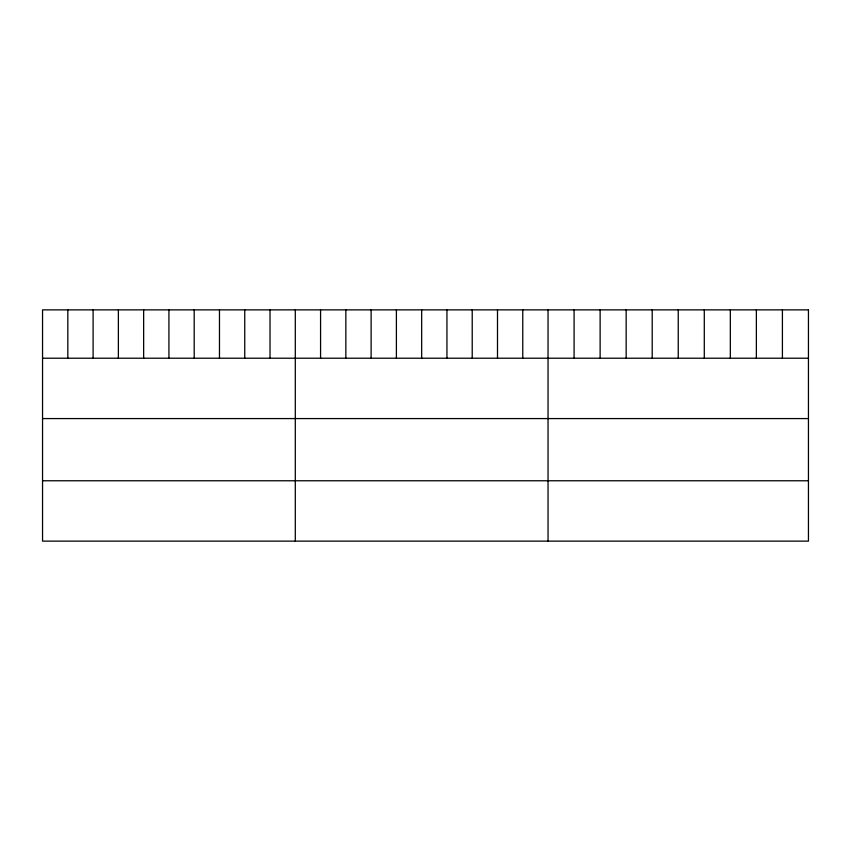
<?xml version="1.0" encoding="UTF-8"?>
<svg xmlns="http://www.w3.org/2000/svg" width="851" height="851" viewBox="0 0 851 851"><rect width="100%" height="100%" fill="white"/><g stroke="black" fill="none" stroke-linecap="round" stroke-linejoin="round"><path stroke-width="1.28" d="M42.55 358.218L808.45 358.218M42.55 418.575L808.45 418.575M42.55 480.772L808.45 480.772M782.409 309.87L782.409 358.218M756.369 309.87L756.369 358.218M730.328 309.87L730.328 358.218M704.288 309.87L704.288 358.218M678.247 309.87L678.247 358.218M652.206 309.87L652.206 358.218M626.166 309.87L626.166 358.218M600.125 309.87L600.125 358.218M574.085 309.87L574.085 358.218M548.044 309.87L548.044 541.13M522.769 309.87L522.769 358.218M497.495 309.87L497.495 358.218M472.22 309.87L472.22 358.218M446.945 309.87L446.945 358.218M421.67 309.87L421.67 358.218M396.396 309.87L396.396 358.218M371.121 309.87L371.121 358.218M345.846 309.87L345.846 358.218M320.572 309.87L320.572 358.218M295.297 309.87L295.297 541.13M270.022 309.87L270.022 358.218M244.748 309.87L244.748 358.218M219.473 309.87L219.473 358.218M194.198 309.87L194.198 358.218M168.924 309.87L168.924 358.218M143.649 309.87L143.649 358.218M118.374 309.87L118.374 358.218M93.099 309.87L93.099 358.218M67.825 309.87L67.825 358.218M808.45 309.87L42.55 309.87L42.55 541.13L808.45 541.13L808.45 309.87"/></g></svg>
